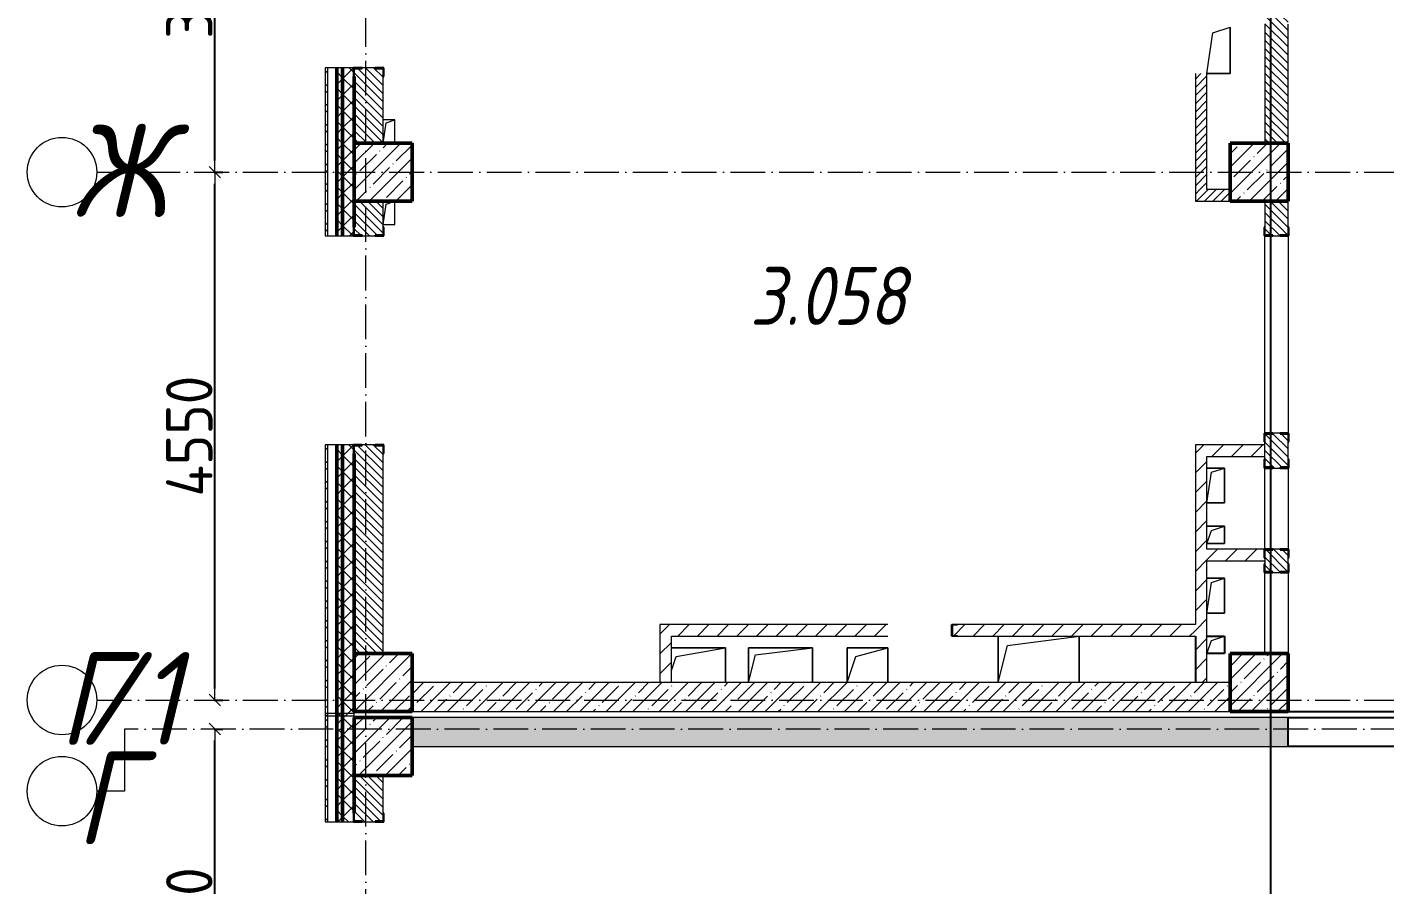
# Model space of a CAD drawing. Header units: millimetres. Extents: x -401725 to 250493, y 305116 to 802890.
# Drawn here: x 137160 to 148862, y 467054 to 474447 of the extents above; entities that cross this region are included whole.
import ezdxf

# ---------------------------------------------------------------- set-up
doc = ezdxf.new("R2010")
doc.units = ezdxf.units.MM
doc.linetypes.add('50_200_ШТРИХ_1Т_ш5_п1_п1_', pattern=[700, 500, -100, 0, -100])
for name, color, linetype, lineweight in [('A-____-____-DIMS', 7, 'Continuous', 9), ('A-FLOR-____-OTLN', 7, 'Continuous', 9), ('A-GENM-____-MCUT', 7, 'Continuous', 25), ('A-GENM-____-OTLN', 7, 'Continuous', 9), ('A-GENM-____-OTLN-1', 7, 'Continuous', 25), ('A-WALL-____-MCUT-1', 7, 'Continuous', 9), ('A-WALL-____-MCUT-2', 7, 'Continuous', 50), ('A-WALL-____-MCUT-3', 7, 'Continuous', 9), ('A-WALL-____-OTLN', 7, 'Continuous', 9), ('A-WALL-____-PATT-1', 7, 'Continuous', 9), ('A-WALL-FNSH-MCUT-1', 7, 'Continuous', 9), ('I-WALL-____-OTLN', 7, 'Continuous', 9), ('S-COLS-____-MCUT', 7, 'Continuous', 50), ('S-COLS-____-OTLN', 7, 'Continuous', 9), ('S-GRID-____-IDEN', 7, 'Continuous', 9), ('S-GRID-____-OTLN', 7, 'Continuous', 9), ('S-GRID-____-OTLN-1', 7, '50_200_ШТРИХ_1Т_ш5_п1_п1_', 9), ('Марки помещений', 7, 'Continuous', 9)]:
    doc.layers.add(name, color=color, linetype=linetype, lineweight=lineweight)
doc.styles.add('ISOCPEUR_I', font='isocpeui.ttf', dxfattribs={"width": 0.9, "height": 2.5})
doc.styles.add('ISOCPEUR_I_2', font='isocpeui.ttf', dxfattribs={"width": 0.85, "height": 2.3})
doc.styles.add('СПДС', font='isocpeur.ttf', dxfattribs={"width": 0.9})
doc.dimstyles.new('Размера А3', dxfattribs={"dimtxt": 200, "dimasz": 100, "dimexe": 70, "dimexo": 100, "dimgap": 20, "dimtad": 1, "dimdec": 0, "dimrnd": 10, "dimzin": 0, "dimdsep": 46, "dimtxsty": 'СПДС', "dimblk": 'ARROWHEAD_6', "dimcen": 1, "dimclrd": 256, "dimclre": 256, "dimclrt": 256, "dimazin": 0, "dimtfac": 1, "dimtdec": 0, "dimtmove": 2, "dimatfit": 3, "dimfxl": 1, "dimtolj": 1, "dimtzin": 0, "dimarcsym": 0})
pattern_1 = [(135, (142429.057, 459015.94), (-35.35534, -35.35534), [])]
pattern_2 = [(45, (142429.06, 459015.94), (-70.71068, 70.71068), []), (135, (142429.06, 459015.94), (-70.71068, -70.71068), [])]
pattern_3 = [(45, (142429.06, 459015.94), (-114.04925, 114.04925), []), (45, (142543.1, 459015.94), (-114.04925, 114.04925), [201.612, -40.322, 3.353, -36.97])]
pattern_4 = [(45, (142429.06, 459015.94), (-84.8528, 84.8528), [])]
pattern_5 = [(45, (142429.057, 459015.94), (-35.35534, 35.35534), [])]
pattern_6 = [(45, (142429.06, 459015.94), (-85.5366, 85.5366), []), (45, (142486.08, 459015.94), (-85.5366, 85.5366), [])]

# ---------------------------------------------------------------- blocks, each defined once
blk = doc.blocks.new('BSC_Колонна _Прямоугольная - 500х500-V47-АР1_План отверстий 3 этажа в осях 1-64_А-ГГ')
at = {"layer": 'S-COLS-____-OTLN'}
h = blk.add_hatch(dxfattribs=at)
h.set_pattern_fill('FP_84', color=256, style=0, pattern_type=2)
h.set_pattern_definition([(45, (2200, -9781.04), (-114.0493, 114.0493), []), (45, (2314.05, -9781.04), (-114.0493, 114.0493), [201.612, -40.322, 3.353, -36.97])])
h.paths.add_polyline_path([(-250, -250), (250, -250), (250, 250), (-250, 250)], flags=0)
at = {"layer": 'S-COLS-____-MCUT'}
for p, q in [((250, 250), (-250, 250)), ((-250, 250), (-250, -250)), ((250, -250), (250, 250)), ((-250, -250), (250, -250))]:
    blk.add_line(p, q, dxfattribs=at)
blk = doc.blocks.new('BSC_Колонна _Прямоугольная - 500х500-V48-АР1_План отверстий 3 этажа в осях 1-64_А-ГГ')
at = {"layer": 'S-COLS-____-OTLN'}
h = blk.add_hatch(dxfattribs=at)
h.set_pattern_fill('FP_85', color=256, style=0, pattern_type=2)
h.set_pattern_definition([(45, (-5350, -9781.04), (-114.0493, 114.0493), []), (45, (-5235.95, -9781.04), (-114.0493, 114.0493), [201.613, -40.323, 3.353, -36.97])])
h.paths.add_polyline_path([(-250, -250), (250, -250), (250, 250), (-250, 250)], flags=0)
at = {"layer": 'S-COLS-____-MCUT'}
for p, q in [((250, 250), (-250, 250)), ((-250, 250), (-250, -250)), ((250, -250), (250, 250)), ((-250, -250), (250, -250))]:
    blk.add_line(p, q, dxfattribs=at)
blk = doc.blocks.new('BSC_Колонна _Прямоугольная - 500х500-V119-АР1_План отверстий 3 этажа в осях 1-64_А-ГГ')
at = {"layer": 'S-COLS-____-OTLN'}
h = blk.add_hatch(dxfattribs=at)
h.set_pattern_fill('FP_142', color=256, style=0, pattern_type=2)
h.set_pattern_definition([(45, (2200, -14181.04), (-114.0493, 114.0493), []), (45, (2314.05, -14181.04), (-114.0493, 114.0493), [201.612, -40.322, 3.353, -36.97])])
h.paths.add_polyline_path([(-250, -250), (250, -250), (250, 250), (-250, 250)], flags=0)
at = {"layer": 'S-COLS-____-MCUT'}
for p, q in [((250, 250), (-250, 250)), ((-250, 250), (-250, -250)), ((250, -250), (250, 250)), ((-250, -250), (250, -250))]:
    blk.add_line(p, q, dxfattribs=at)
blk = doc.blocks.new('BSC_Колонна _Прямоугольная - 500х500-V156-АР1_План отверстий 3 этажа в осях 1-64_А-ГГ')
at = {"layer": 'S-COLS-____-OTLN'}
h = blk.add_hatch(dxfattribs=at)
h.set_pattern_fill('FP_179', color=256, style=0, pattern_type=2)
h.set_pattern_definition([(45, (2200, -9231.04), (-114.0493, 114.0493), []), (45, (2314.05, -9231.04), (-114.0493, 114.0493), [201.612, -40.322, 3.353, -36.97])])
h.paths.add_polyline_path([(-250, -250), (250, -250), (250, 250), (-250, 250), (-250, 103)], flags=0)
at = {"layer": 'S-COLS-____-MCUT'}
for p, q in [((250, 250), (-250, 250)), ((-250, 250), (-250, -250)), ((250, -250), (250, 250)), ((-250, -250), (250, -250))]:
    blk.add_line(p, q, dxfattribs=at)
blk = doc.blocks.new('Фахверк_СКБ_Уголок - 250_2700-27497298-АР1_План отверстий 3 этажа в осях 1-64_А-ГГ')
at = {"layer": 'A-GENM-____-MCUT'}
for p, q in [((200, 181), (125, 181)), ((125, 181), (125, 106)), ((131, 106), (131, 175)), ((131, 175), (200, 175)), ((200, 175), (200, 181)), ((125, 106), (131, 106)), ((131, -6), (125, -6)), ((125, -6), (125, -81)), ((125, -81), (200, -81)), ((131, -75), (131, -6)), ((200, -75), (131, -75)), ((200, -81), (200, -75))]:
    blk.add_line(p, q, dxfattribs=at)
blk = doc.blocks.new('Фахверк_СКБ_Уголок - 200_3550_зеркало-28264001-АР1_План отверстий 3 этажа в осях 1-64_А-ГГ')
at = {"layer": 'A-GENM-____-MCUT'}
for p, q in [((200, 156), (125, 156)), ((125, 156), (125, 81)), ((131, 81), (131, 150)), ((131, 150), (200, 150)), ((200, 150), (200, 156)), ((125, 81), (131, 81)), ((131, 19), (125, 19)), ((125, 19), (125, -56)), ((131, -50), (131, 19)), ((125, -56), (200, -56)), ((200, -50), (131, -50)), ((200, -56), (200, -50))]:
    blk.add_line(p, q, dxfattribs=at)
blk = doc.blocks.new('154_Фахверк_СКБ_Швеллер - Тип_100_3960-28494444-АР1_План отверстий 3 этажа в осях 1-64_А-ГГ')
at = {"layer": 'A-GENM-____-MCUT'}
for p, q in [((125, 50), (175, 50)), ((125, -50), (125, 50)), ((128, 47), (128, -47)), ((175, 47), (128, 47)), ((175, 50), (175, 47)), ((175, -50), (125, -50)), ((128, -47), (175, -47)), ((175, -47), (175, -50))]:
    blk.add_line(p, q, dxfattribs=at)
blk = doc.blocks.new('Фахверк_СКБ_Уголок - 200_3550-28267367-АР1_План отверстий 3 этажа в осях 1-64_А-ГГ')
at = {"layer": 'A-GENM-____-MCUT'}
for p, q in [((200, 156), (125, 156)), ((125, 156), (125, 81)), ((131, 81), (131, 150)), ((131, 150), (200, 150)), ((200, 150), (200, 156)), ((125, 81), (131, 81)), ((131, 19), (125, 19)), ((125, 19), (125, -56)), ((131, -50), (131, 19)), ((125, -56), (200, -56)), ((200, -50), (131, -50)), ((200, -56), (200, -50))]:
    blk.add_line(p, q, dxfattribs=at)
blk = doc.blocks.new('Стены 5 - Стены 4-30145060-АР1_План отверстий 3 этажа в осях 1-64_А-ГГ')
at = {"layer": 'A-WALL-____-MCUT-3'}
for p, q in [((-1844, 41030), (-1844, 41010)), ((-1594, 41030), (-1844, 41030)), ((-1844, 41010), (-1594, 41010)), ((-1594, 41010), (-1594, 41030))]:
    blk.add_line(p, q, dxfattribs=at)
blk = doc.blocks.new('AR_Отверстие прямоугольное _в плите_ - AR_Отверстие прямоугольное _в плите_-V168-АР1_План отверстий 3 этажа в осях 1-64_А-ГГ')
at = {"layer": 'A-GENM-____-OTLN'}
for p, q in [((75, 75), (-75, 75)), ((-75, -75), (-37, 37)), ((-37, 37), (75, 75)), ((75, -75), (75, 75)), ((-75, -75), (75, -75))]:
    blk.add_line(p, q, dxfattribs=at)
blk = doc.blocks.new('AR_Отверстие прямоугольное _в плите_ - AR_Отверстие прямоугольное _в плите_-V169-АР1_План отверстий 3 этажа в осях 1-64_А-ГГ')
at = {"layer": 'A-GENM-____-OTLN'}
for p, q in [((75, 150), (-75, 150)), ((-37, 113), (75, 150)), ((75, -150), (75, 150)), ((-75, -150), (-37, 113)), ((-75, -150), (75, -150))]:
    blk.add_line(p, q, dxfattribs=at)
blk = doc.blocks.new('AR_Отверстие прямоугольное _в плите_ - AR_Отверстие прямоугольное _в плите_-30229368-АР1_План отверстий 3 этажа в осях 1-64_А-ГГ')
at = {"layer": 'A-GENM-____-OTLN'}
for p, q in [((-100, -200), (-50, 150)), ((-50, 150), (100, 200)), ((100, -200), (100, 200)), ((-100, -200), (100, -200))]:
    blk.add_line(p, q, dxfattribs=at)
blk = doc.blocks.new('AR_Отверстие прямоугольное _в плите_ - AR_Отверстие прямоугольное _в плите_-V174-АР1_План отверстий 3 этажа в осях 1-64_А-ГГ')
at = {"layer": 'A-GENM-____-OTLN'}
for p, q in [((-50, -100), (-25, 75)), ((-25, 75), (50, 100)), ((50, -100), (50, 100)), ((-50, -100), (50, -100))]:
    blk.add_line(p, q, dxfattribs=at)
blk = doc.blocks.new('AR_Отверстие прямоугольное _в плите_ - AR_Отверстие прямоугольное _в плите_-V175-АР1_План отверстий 3 этажа в осях 1-64_А-ГГ')
at = {"layer": 'A-GENM-____-OTLN'}
for p, q in [((50, 100), (-50, 100)), ((-50, -100), (-25, 75)), ((-25, 75), (50, 100)), ((50, -100), (50, 100))]:
    blk.add_line(p, q, dxfattribs=at)
blk = doc.blocks.new('AR_Отверстие прямоугольное _в плите_ - AR_Отверстие прямоугольное _в плите_-V204-АР1_План отверстий 3 этажа в осях 1-64_А-ГГ')
at = {"layer": 'A-GENM-____-OTLN'}
for p, q in [((175, 150), (-175, 150)), ((-175, 150), (-175, -150)), ((-100, 75), (175, 150)), ((175, -150), (175, 150)), ((-175, -150), (-100, 75))]:
    blk.add_line(p, q, dxfattribs=at)
blk = doc.blocks.new('AR_Отверстие прямоугольное _в плите_ - AR_Отверстие прямоугольное _в плите_-30552525-АР1_План отверстий 3 этажа в осях 1-64_А-ГГ')
at = {"layer": 'A-GENM-____-OTLN'}
for p, q in [((-350, 200), (-350, -200)), ((-350, -200), (-270, 120)), ((-270, 120), (350, 200)), ((350, -200), (350, 200))]:
    blk.add_line(p, q, dxfattribs=at)
blk = doc.blocks.new('AR_Отверстие прямоугольное _в плите_ - AR_Отверстие прямоугольное _в плите_-30459267-АР1_План отверстий 3 этажа в осях 1-64_А-ГГ')
at = {"layer": 'A-GENM-____-OTLN'}
for p, q in [((250, 150), (-215, 150)), ((-175, 75), (250, 150)), ((250, -150), (250, 150)), ((-215, -45), (-175, 75))]:
    blk.add_line(p, q, dxfattribs=at)
blk = doc.blocks.new('AR_Отверстие прямоугольное _в плите_ - AR_Отверстие прямоугольное _в плите_-V212-АР1_План отверстий 3 этажа в осях 1-64_А-ГГ')
at = {"layer": 'A-GENM-____-OTLN'}
for p, q in [((275, 150), (-275, 150)), ((-275, 150), (-275, -150)), ((-215, 90), (275, 150)), ((275, -150), (275, 150)), ((-275, -150), (-215, 90))]:
    blk.add_line(p, q, dxfattribs=at)
blk = doc.blocks.new('Ось сетки - Круг_Ø6_00__ISO-2_5_0_9K_-25732049-АР1_План отверстий 3 этажа в осях 1-64_А-ГГ')
at = {"layer": 'S-GRID-____-IDEN'}
blk.add_circle((0, 0), 3, dxfattribs=at)
blk = doc.blocks.new('ARROWHEAD_6')
at = {"color": 0, "linetype": 'Continuous'}
for p, q in [((0, 0), (-1, 0)), ((-0.5, -0.5), (0.5, 0.5))]:
    blk.add_line(p, q, dxfattribs=at)
blk = doc.blocks.new('*D2555')
at = {"layer": 'A-____-____-DIMS', "lineweight": -2, "transparency": 16777216}
for p, q in [((138772, 468397), (138848, 468397)), ((138778, 465097), (138778, 468297)), ((138772, 464997), (138848, 464997))]:
    blk.add_line(p, q, dxfattribs=at)
at = {"layer": 'Defpoints', "color": 0, "transparency": 16777216}
for p in [(138672, 468397), (138778, 468397), (138672, 464997)]:
    blk.add_point(p, dxfattribs=at)
at = {"layer": 'A-____-____-DIMS', "lineweight": -2, "transparency": 16777216, "xscale": 100, "yscale": 100, "zscale": 100}
for p, rotation in [((138778, 468397), 90), ((138778, 464997), 270)]:
    blk.add_blockref('ARROWHEAD_6', p, dxfattribs=dict(at, rotation=rotation))
at = {"layer": 'A-____-____-DIMS', "transparency": 16777216, "insert": (138558, 466697), "char_height": 400, "attachment_point": 5, "rotation": 90, "style": 'СПДС'}
blk.add_mtext('\\A1;3400', dxfattribs=at)
blk = doc.blocks.new('*D2556')
at = {"layer": 'A-____-____-DIMS', "lineweight": -2, "transparency": 16777216}
for p, q in [((138772, 473197), (138848, 473197)), ((138778, 468747), (138778, 473097)), ((138772, 468647), (138848, 468647))]:
    blk.add_line(p, q, dxfattribs=at)
at = {"layer": 'Defpoints', "color": 0, "transparency": 16777216}
for p in [(138672, 473197), (138778, 473197), (138672, 468647)]:
    blk.add_point(p, dxfattribs=at)
at = {"layer": 'A-____-____-DIMS', "lineweight": -2, "transparency": 16777216, "xscale": 100, "yscale": 100, "zscale": 100}
for p, rotation in [((138778, 473197), 90), ((138778, 468647), 270)]:
    blk.add_blockref('ARROWHEAD_6', p, dxfattribs=dict(at, rotation=rotation))
at = {"layer": 'A-____-____-DIMS', "transparency": 16777216, "insert": (138558, 470922), "char_height": 400, "attachment_point": 5, "rotation": 90, "style": 'СПДС'}
blk.add_mtext('\\A1;4550', dxfattribs=at)
blk = doc.blocks.new('*D2557')
at = {"layer": 'A-____-____-DIMS', "lineweight": -2, "transparency": 16777216}
for p, q in [((138772, 476497), (138848, 476497)), ((138778, 473297), (138778, 476397)), ((138772, 473197), (138848, 473197))]:
    blk.add_line(p, q, dxfattribs=at)
at = {"layer": 'Defpoints', "color": 0, "transparency": 16777216}
for p in [(138672, 476497), (138778, 476497), (138672, 473197)]:
    blk.add_point(p, dxfattribs=at)
at = {"layer": 'A-____-____-DIMS', "lineweight": -2, "transparency": 16777216, "xscale": 100, "yscale": 100, "zscale": 100}
for p, rotation in [((138778, 476497), 90), ((138778, 473197), 270)]:
    blk.add_blockref('ARROWHEAD_6', p, dxfattribs=dict(at, rotation=rotation))
at = {"layer": 'A-____-____-DIMS', "transparency": 16777216, "insert": (138558, 474847), "char_height": 400, "attachment_point": 5, "rotation": 90, "style": 'СПДС'}
blk.add_mtext('\\A1;3300', dxfattribs=at)

msp = doc.modelspace()

# ---------------------------------------------------------------- hatches: boundary and pattern name
at = {"layer": 'A-WALL-____-PATT-1'}
h = msp.add_hatch(dxfattribs=at)
h.set_pattern_fill('FP_3', color=256, style=0, pattern_type=2)
h.set_pattern_definition(pattern_6)
h.paths.add_polyline_path([(139749.0567, 468531.983), (139749.0567, 470846.983), (139729.0567, 470846.983), (139729.0567, 468531.983)], flags=0)
h.paths.add_polyline_path([(139729.0567, 472646.983), (139749.0567, 472646.983), (139749.0567, 474096.983), (139729.0567, 474096.983), (139729.0567, 473510.4803)], flags=0)
h.paths.add_polyline_path([(139729.0567, 475896.983), (139749.0567, 475896.983), (139749.0567, 477096.983), (139729.0567, 477096.983), (139729.0567, 476950.6018)], flags=0)
h.paths.add_polyline_path([(139749.0567, 478896.983), (139749.0567, 480096.983), (139729.0567, 480096.983), (139729.0567, 478896.983)], flags=0)
h.paths.add_polyline_path([(139749.0567, 481896.983), (139749.0567, 483096.9934), (139729.0567, 483096.9934), (139729.0567, 481896.983)], flags=0)
h = msp.add_hatch(dxfattribs=at)
h.set_pattern_fill('FP_1', color=256, style=0, pattern_type=2)
h.set_pattern_definition(pattern_2)
h.paths.add_polyline_path([(139879.0567, 468531.983), (139879.0567, 470846.983), (139829.0567, 470846.983), (139829.0567, 468531.983)], flags=0)
h.paths.add_polyline_path([(139829.0567, 472646.983), (139879.0567, 472646.983), (139879.0567, 474096.983), (139829.0567, 474096.983), (139829.0567, 473510.4803)], flags=0)
h.paths.add_polyline_path([(139879.0567, 475896.983), (139879.0567, 477096.983), (139829.0567, 477096.983), (139829.0567, 475896.983)], flags=0)
h.paths.add_polyline_path([(139879.0567, 478896.983), (139879.0567, 480096.983), (139829.0567, 480096.983), (139829.0567, 478896.983)], flags=0)
h.paths.add_polyline_path([(139879.0567, 481896.983), (139879.0567, 483096.9934), (139829.0567, 483096.9934), (139829.0567, 481896.983)], flags=0)
h = msp.add_hatch(dxfattribs=at)
h.set_pattern_fill('FP_1', color=256, style=0, pattern_type=2)
h.set_pattern_definition(pattern_2)
h.paths.add_polyline_path([(139879.0567, 468531.983), (139979.0567, 468531.983), (139979.0567, 470771.983), (139973.0567, 470771.983), (139973.0567, 470846.983), (139879.0567, 470846.983), (139879.0567, 468546.983)], flags=0)
h.paths.add_polyline_path([(139973.0567, 472646.983), (139973.0567, 472721.983), (139979.0567, 472721.983), (139979.0567, 474021.983), (139973.0567, 474021.983), (139973.0567, 474096.983), (139879.0567, 474096.983), (139879.0567, 472646.983)], flags=0)
h.paths.add_polyline_path([(139973.0567, 475896.983), (139973.0567, 475971.983), (139979.0567, 475971.983), (139979.0567, 477021.983), (139973.0567, 477021.983), (139973.0567, 477096.983), (139879.0567, 477096.983), (139879.0567, 475896.983)], flags=0)
h.paths.add_polyline_path([(139973.0567, 478896.983), (139973.0567, 478971.983), (139979.0567, 478971.983), (139979.0567, 480021.983), (139973.0567, 480021.983), (139973.0567, 480096.983), (139879.0567, 480096.983), (139879.0567, 478896.983)], flags=0)
h.paths.add_polyline_path([(139973.0567, 481896.983), (139973.0567, 481971.983), (139979.0567, 481971.983), (139979.0567, 483021.983), (139973.0567, 483021.983), (139973.0567, 483096.983), (139879.0567, 483096.983), (139879.0567, 481896.983)], flags=0)
h = msp.add_hatch(dxfattribs=at)
h.set_pattern_fill('FP_6', color=256, style=0, pattern_type=2)
h.set_pattern_definition(pattern_1)
h.paths.add_polyline_path([(139979.0567, 473446.983), (140229.0567, 473446.983), (140229.0567, 474090.983), (140160.0567, 474090.983), (140160.0567, 474096.983), (140048.0567, 474096.983), (140048.0567, 474090.983), (139979.0567, 474090.983), (139979.0567, 473510.4803)], flags=0)
h.paths.add_polyline_path([(140160.0567, 475896.983), (140160.0567, 475902.983), (140229.0567, 475902.983), (140229.0567, 476246.983), (139979.0567, 476246.983), (139979.0567, 475902.983), (140048.0567, 475902.983), (140048.0567, 475896.983)], flags=0)
h = msp.add_hatch(dxfattribs=at)
h.set_pattern_fill('FP_6', color=256, style=0, pattern_type=2)
h.set_pattern_definition(pattern_1)
h.paths.add_polyline_path([(147829.0567, 473446.983), (148029.0567, 473446.983), (148027.9658, 474540.983), (147960.0567, 474540.983), (147960.0567, 474546.983), (147898.0567, 474546.983), (147898.0567, 474540.983), (147829.0567, 474540.983), (147829.0567, 473510.4803)], flags=0)
h.paths.add_polyline_path([(147898.0567, 475246.983), (147960.0567, 475246.983), (147960.0567, 475252.983), (148029.0567, 475252.983), (148029.0567, 475440.983), (147960.0567, 475440.983), (147960.0567, 475446.983), (147898.0567, 475446.983), (147898.0567, 475440.983), (147829.0567, 475440.983), (147829.0567, 475252.983), (147898.0567, 475252.983)], flags=0)
h.paths.add_polyline_path([(147898.0567, 476146.983), (147960.0567, 476146.983), (147960.0567, 476152.983), (148029.0567, 476152.983), (148029.0567, 476246.983), (147829.0567, 476246.983), (147829.0567, 476152.983), (147898.0567, 476152.983)], flags=0)
h = msp.add_hatch(dxfattribs=at)
h.set_pattern_fill('FP_5', color=256, style=0, pattern_type=2)
h.set_pattern_definition(pattern_5)
h.paths.add_polyline_path([(147229.0567, 473046.983), (147329.0567, 473046.983), (147329.0567, 474046.983), (147229.0567, 474046.983), (147229.0567, 473510.4803)], flags=0)
h = msp.add_hatch(dxfattribs=at)
h.set_pattern_fill('FP_5', color=256, style=0, pattern_type=2)
h.set_pattern_definition(pattern_5)
h.paths.add_polyline_path([(147529.0567, 472946.983), (147529.0567, 473046.983), (147229.0567, 473046.983), (147229.0567, 472946.983)], flags=0)
h = msp.add_hatch(dxfattribs=at)
h.set_pattern_fill('FP_6', color=256, style=0, pattern_type=2)
h.set_pattern_definition(pattern_1)
h.paths.add_polyline_path([(139979.0567, 469046.983), (140229.0567, 469046.983), (140228.2234, 470840.983), (140160.0567, 470840.983), (140160.0567, 470846.983), (140048.0567, 470846.983), (140048.0567, 470840.983), (139979.0567, 470840.983), (139979.0567, 470070.3588)], flags=0)
h.paths.add_polyline_path([(140160.0567, 472646.983), (140160.0567, 472652.983), (140229.0567, 472652.983), (140229.0567, 472946.983), (139979.0567, 472946.983), (139979.0567, 472652.983), (140048.0567, 472652.983), (140048.0567, 472646.983)], flags=0)
h = msp.add_hatch(dxfattribs=at)
h.set_pattern_fill('FP_6', color=256, style=0, pattern_type=2)
h.set_pattern_definition(pattern_1)
h.paths.add_polyline_path([(147960.0567, 469746.983), (147960.0567, 469752.983), (148029.0567, 469752.983), (148029.0567, 469940.983), (147960.0567, 469940.983), (147960.0567, 469946.983), (147898.0567, 469946.983), (147898.0567, 469940.983), (147829.0567, 469940.983), (147829.0567, 469752.983), (147898.0567, 469752.983), (147898.0567, 469746.983)], flags=0)
h.paths.add_polyline_path([(147898.0567, 470646.983), (147960.0567, 470646.983), (147960.0567, 470652.983), (148029.0567, 470652.983), (148029.0567, 470940.983), (147960.0567, 470940.983), (147960.0567, 470946.983), (147898.0567, 470946.983), (147898.0567, 470940.983), (147829.0567, 470940.983), (147829.0567, 470652.983), (147898.0567, 470652.983)], flags=0)
h.paths.add_polyline_path([(147898.0567, 472646.983), (147960.0567, 472646.983), (147960.0567, 472652.983), (148029.0567, 472652.983), (148029.0567, 472946.983), (147829.0567, 472946.983), (147829.0567, 472652.983), (147898.0567, 472652.983)], flags=0)
h = msp.add_hatch(dxfattribs=at)
h.set_pattern_fill('FP_4', color=256, style=0, pattern_type=2)
h.set_pattern_definition(pattern_4)
h.paths.add_polyline_path([(147329.0567, 468796.983), (147329.0567, 470846.983), (147229.0567, 470846.983), (147229.0567, 468796.983)], flags=0)
h = msp.add_hatch(dxfattribs=at)
h.set_pattern_fill('FP_4', color=256, style=0, pattern_type=2)
h.set_pattern_definition(pattern_4)
h.paths.add_polyline_path([(147829.0567, 470746.983), (147829.0567, 470846.983), (147329.0567, 470846.983), (147329.0567, 470746.983), (147717.7727, 470746.983)], flags=0)
h = msp.add_hatch(dxfattribs=at)
h.set_pattern_fill('FP_4', color=256, style=0, pattern_type=2)
h.set_pattern_definition(pattern_4)
h.paths.add_polyline_path([(147820.8828, 469846.983), (147829.0567, 469846.983), (147829.0567, 469871.983), (147823.0567, 469871.983), (147823.0567, 469946.983), (147329.0567, 469946.983), (147329.0567, 469846.983), (147717.7727, 469846.983)], flags=0)
h = msp.add_hatch(dxfattribs=at)
h.set_pattern_fill('FP_4', color=256, style=0, pattern_type=2)
h.set_pattern_definition(pattern_4)
h.paths.add_polyline_path([(142714.0567, 468796.983), (142714.0567, 469296.983), (142614.0567, 469296.983), (142614.0567, 468796.983)], flags=0)
h = msp.add_hatch(dxfattribs=at)
h.set_pattern_fill('FP_4', color=256, style=0, pattern_type=2)
h.set_pattern_definition(pattern_4)
h.paths.add_polyline_path([(147229.0567, 469196.983), (147229.0567, 469296.983), (145179.0567, 469296.983), (145179.0567, 469293.983), (145132.0567, 469293.983), (145132.0567, 469199.983), (145179.0567, 469199.983), (145179.0567, 469196.983), (145950.3084, 469196.983)], flags=0)
h.paths.add_polyline_path([(144579.0567, 469196.983), (144579.0567, 469296.983), (142714.0567, 469296.983), (142714.0567, 469196.983)], flags=0)
h = msp.add_hatch(dxfattribs=at)
h.set_pattern_fill('FP_38', color=256, style=0, pattern_type=2)
h.set_pattern_definition(pattern_3)
h.paths.add_polyline_path([(147529.0567, 468546.983), (147529.0567, 468796.983), (140479.0567, 468796.983), (140479.0567, 468546.983), (145950.3084, 468546.983)], flags=0)
h = msp.add_hatch(dxfattribs=at)
h.set_pattern_fill('FP_3', color=256, style=0, pattern_type=2)
h.set_pattern_definition(pattern_6)
h.paths.add_polyline_path([(139729.0567, 456846.983), (139749.0567, 456846.983), (139749.0567, 461246.983), (139729.0567, 461246.983), (139729.0567, 459749.9943)], flags=0)
h.paths.add_polyline_path([(139729.0567, 463046.983), (139749.0567, 463046.983), (139749.0567, 465796.983), (139729.0567, 465796.983), (139729.0567, 463190.1158)], flags=0)
h.paths.add_polyline_path([(139749.0567, 467596.983), (139749.0567, 468511.983), (139729.0567, 468511.983), (139729.0567, 467596.983)], flags=0)
h = msp.add_hatch(dxfattribs=at)
h.set_pattern_fill('FP_1', color=256, style=0, pattern_type=2)
h.set_pattern_definition(pattern_2)
h.paths.add_polyline_path([(139829.0567, 456946.983), (139879.0567, 456946.983), (139879.0567, 461246.983), (139829.0567, 461246.983), (139829.0567, 459749.9943)], flags=0)
h.paths.add_polyline_path([(139879.0567, 463046.983), (139879.0567, 465796.983), (139829.0567, 465796.983), (139829.0567, 463046.983)], flags=0)
h.paths.add_polyline_path([(139829.0567, 467596.983), (139879.0567, 467596.983), (139879.0567, 468531.983), (139829.0567, 468531.983), (139829.0567, 468350.298)], flags=0)
h = msp.add_hatch(dxfattribs=at)
h.set_pattern_fill('FP_1', color=256, style=0, pattern_type=2)
h.set_pattern_definition(pattern_2)
h.paths.add_polyline_path([(139879.0567, 456996.983), (139979.0567, 456996.983), (139979.0567, 461246.983), (139879.0567, 461246.983), (139879.0567, 459749.9943)], flags=0)
h.paths.add_polyline_path([(139979.0567, 463046.983), (139979.0567, 465721.983), (139973.0567, 465721.983), (139973.0567, 465796.983), (139879.0567, 465796.983), (139879.0567, 463046.983)], flags=0)
h.paths.add_polyline_path([(139973.0567, 467596.983), (139973.0567, 467671.983), (139979.0567, 467671.983), (139979.0567, 468531.983), (139879.0567, 468531.983), (139879.0567, 467596.983)], flags=0)
h = msp.add_hatch(dxfattribs=at)
h.set_pattern_fill('FP_38', color=256, style=0, pattern_type=2)
h.set_pattern_definition(pattern_3)
h.paths.add_polyline_path([(165392.4156, 468246.983), (165979.0567, 468246.983), (165979.0567, 468496.983), (161179.0567, 468496.983), (161179.0567, 468246.983), (163624.9513, 468246.983)], flags=0)
h.paths.add_polyline_path([(160029.0567, 468246.983), (160029.0567, 468496.983), (152029.0567, 468496.983), (152029.0567, 468246.983), (155634.3851, 468246.983), (155634.3851, 468292.7323), (155721.1217, 468292.7323), (155721.1217, 468246.983), (158322.5584, 468246.983)], flags=0)
h.paths.add_polyline_path([(148029.0567, 468246.983), (148029.0567, 468496.983), (140479.0567, 468496.983), (140479.0567, 468246.983), (147717.7727, 468246.983)], flags=0)
h = msp.add_hatch(dxfattribs=at)
h.set_pattern_fill('FP_6', color=256, style=0, pattern_type=2)
h.set_pattern_definition(pattern_1)
h.paths.add_polyline_path([(140048.0567, 465346.983), (140229.0567, 465346.983), (140229.0567, 465790.983), (140160.0567, 465790.983), (140160.0567, 465796.983), (140048.0567, 465796.983), (140048.0567, 465790.983), (139979.0567, 465790.983), (139979.0567, 465346.983)], flags=0)
h.paths.add_polyline_path([(140160.0567, 467596.983), (140160.0567, 467602.983), (140229.0567, 467602.983), (140229.0567, 467996.983), (139979.0567, 467996.983), (139979.0567, 467602.983), (140048.0567, 467602.983), (140048.0567, 467596.983)], flags=0)
at = {"layer": 'S-COLS-____-OTLN'}
h = msp.add_hatch(dxfattribs=at)
h.set_pattern_fill('FP_38', color=256, style=0, pattern_type=2)
h.set_pattern_definition(pattern_3)
h.paths.add_polyline_path([(147529.0567, 472946.983), (148029.0567, 472946.983), (148029.0567, 473446.983), (147529.0567, 473446.983)], flags=0)

# ---------------------------------------------------------------- linework, layer by layer
at = {"color": 251, "ltscale": 0.6, "true_color": 0x636466}
msp.add_line((147879.0567, 454533.3346), (147879.0567, 508896.9006), dxfattribs=at)
for p, q in [((147229.0567, 469196.983), (147229.0567, 468796.983)), ((147329.0567, 469196.9876), (147479.0567, 469196.9876)), ((147479.0567, 469196.9876), (147479.0567, 469046.9876)), ((147479.0567, 469046.9876), (147329.0567, 469046.9876)), ((148029.0567, 468546.983), (152029.0567, 468546.983)), ((148029.0567, 468246.983), (148029.0567, 468496.983)), ((148029.0567, 468496.983), (152029.0567, 468496.983)), ((152029.0567, 468246.983), (148029.0567, 468246.983))]:
    msp.add_line(p, q)
at = {"layer": 'A-FLOR-____-OTLN'}
for p, q in [((147529.0567, 474446.983), (147529.0567, 474046.983)), ((147529.0567, 474046.983), (147329.0567, 474046.983)), ((147329.0567, 470646.9876), (147479.0567, 470646.9876)), ((147479.0567, 470646.9876), (147479.0567, 470346.9876)), ((147479.0567, 470346.9876), (147329.0567, 470346.9876)), ((147329.0567, 470146.9876), (147479.0567, 470146.9876)), ((147479.0567, 470146.9876), (147479.0567, 469996.9876)), ((147479.0567, 469996.9876), (147329.0567, 469996.9876)), ((147329.0567, 469696.9876), (147479.0567, 469696.9876)), ((147479.0567, 469696.9876), (147479.0567, 469396.9876)), ((147479.0567, 469396.9876), (147329.0567, 469396.9876)), ((145529.0567, 468796.983), (145529.0567, 469196.983)), ((146229.0567, 469196.983), (146229.0567, 468796.983)), ((142714.0567, 469096.983), (143179.0567, 469096.983)), ((143179.0567, 469096.983), (143179.0567, 468796.983)), ((143379.0567, 469096.983), (143929.0567, 469096.983)), ((143379.0567, 468796.983), (143379.0567, 469096.983)), ((143929.0567, 469096.983), (143929.0567, 468796.983)), ((144229.0567, 469096.983), (144579.0567, 469096.983)), ((144229.0567, 468796.983), (144229.0567, 469096.983)), ((144579.0567, 469096.983), (144579.0567, 468796.983))]:
    msp.add_line(p, q, dxfattribs=at)
at = {"layer": 'A-WALL-____-MCUT-1'}
for p, q in [((147529.0567, 468796.983), (140479.0567, 468796.983)), ((140479.0567, 468546.983), (147529.0567, 468546.983)), ((148029.0567, 468496.983), (140479.0567, 468496.983)), ((140479.0567, 468246.983), (148029.0567, 468246.983))]:
    msp.add_line(p, q, dxfattribs=at)
at = {"layer": 'A-WALL-____-MCUT-2'}
for p, q in [((139829.0567, 472646.983), (139829.0567, 474096.983)), ((139879.0567, 472646.983), (139879.0567, 474096.983)), ((139979.0567, 473446.983), (139979.0567, 474021.983)), ((147829.0567, 473446.983), (148029.0567, 473446.983)), ((139979.0567, 472721.983), (139979.0567, 472946.983)), ((139829.0567, 467596.983), (139829.0567, 470846.983)), ((139879.0567, 467596.983), (139879.0567, 470846.983)), ((139979.0567, 469046.983), (139979.0567, 470771.983)), ((139979.0567, 467996.983), (139979.0567, 467671.983))]:
    msp.add_line(p, q, dxfattribs=at)
at = {"layer": 'A-WALL-____-MCUT-3'}
for p, q in [((147829.0567, 474471.983), (147829.0567, 473446.983)), ((148029.0567, 473446.983), (148029.0567, 474471.983)), ((139973.0567, 474096.983), (139749.0567, 474096.983)), ((139749.0567, 474096.983), (139749.0567, 472646.983)), ((140160.0567, 474096.983), (140048.0567, 474096.983)), ((140229.0567, 473446.983), (140229.0567, 474021.983)), ((140229.0567, 472721.983), (140229.0567, 472946.983)), ((148029.0567, 472946.983), (147829.0567, 472946.983)), ((147829.0567, 472946.983), (147829.0567, 472721.983)), ((148029.0567, 472721.983), (148029.0567, 472946.983)), ((139749.0567, 472646.983), (139973.0567, 472646.983)), ((140048.0567, 472646.983), (140160.0567, 472646.983)), ((147898.0567, 472646.983), (147960.0567, 472646.983)), ((147960.0567, 470946.983), (147898.0567, 470946.983)), ((139973.0567, 470846.983), (139749.0567, 470846.983)), ((139749.0567, 470846.983), (139749.0567, 467596.983)), ((140160.0567, 470846.983), (140048.0567, 470846.983)), ((147829.0567, 470721.983), (147829.0567, 470871.983)), ((148029.0567, 470721.983), (148029.0567, 470871.983)), ((140229.0567, 469046.983), (140229.0567, 470771.983)), ((147898.0567, 470646.983), (147960.0567, 470646.983)), ((147829.0567, 469871.983), (147829.0567, 469821.983)), ((147960.0567, 469946.983), (147898.0567, 469946.983)), ((148029.0567, 469821.983), (148029.0567, 469871.983)), ((147898.0567, 469746.983), (147960.0567, 469746.983)), ((139979.0567, 468496.983), (139979.0567, 468546.983)), ((140229.0567, 467671.983), (140229.0567, 467996.983)), ((139749.0567, 467596.983), (139973.0567, 467596.983)), ((140048.0567, 467596.983), (140160.0567, 467596.983))]:
    msp.add_line(p, q, dxfattribs=at)
at = {"layer": 'A-WALL-FNSH-MCUT-1'}
for p, q in [((139729.0567, 474096.983), (139729.0567, 472646.983)), ((139749.0567, 474096.983), (139729.0567, 474096.983)), ((147229.0567, 474046.983), (147229.0567, 472946.983)), ((147329.0567, 473046.983), (147329.0567, 474046.983)), ((147529.0567, 473046.983), (147329.0567, 473046.983)), ((147529.0567, 472946.983), (147529.0567, 473046.983)), ((147229.0567, 472946.983), (147529.0567, 472946.983)), ((139729.0567, 472646.983), (139749.0567, 472646.983)), ((139729.0567, 470846.983), (139729.0567, 468531.983)), ((139749.0567, 470846.983), (139729.0567, 470846.983)), ((147229.0567, 470846.983), (147229.0567, 469296.983)), ((147829.0567, 470846.983), (147229.0567, 470846.983)), ((147329.0567, 469946.983), (147329.0567, 470746.983)), ((147329.0567, 470746.983), (147829.0567, 470746.983)), ((147823.0567, 469946.983), (147329.0567, 469946.983)), ((147329.0567, 468796.983), (147329.0567, 469846.983)), ((147329.0567, 469846.983), (147829.0567, 469846.983)), ((144579.0567, 469296.983), (142614.0567, 469296.983)), ((142614.0567, 469296.983), (142614.0567, 468796.983)), ((147229.0567, 469296.983), (145179.0567, 469296.983)), ((142714.0567, 469196.983), (144579.0567, 469196.983)), ((142714.0567, 468796.983), (142714.0567, 469196.983)), ((145179.0567, 469196.983), (147229.0567, 469196.983)), ((139729.0567, 468531.983), (139749.0567, 468531.983)), ((139729.0567, 468511.983), (139729.0567, 467596.983)), ((139749.0567, 468511.983), (139729.0567, 468511.983)), ((139729.0567, 467596.983), (139749.0567, 467596.983))]:
    msp.add_line(p, q, dxfattribs=at)
at = {"layer": 'I-WALL-____-OTLN'}
for p, q in [((147829.0567, 470946.983), (147829.0567, 472646.983)), ((148029.0567, 472646.983), (148029.0567, 470946.983)), ((147829.0567, 469946.983), (147829.0567, 470646.983)), ((148029.0567, 470646.983), (148029.0567, 469946.983)), ((147829.0567, 469046.983), (147829.0567, 469746.983)), ((148029.0567, 469746.983), (148029.0567, 469046.983))]:
    msp.add_line(p, q, dxfattribs=at)
at = {"layer": 'S-COLS-____-MCUT'}
for p, q in [((147829.0567, 473446.983), (147529.0567, 473446.983)), ((147529.0567, 473446.983), (147529.0567, 472946.983)), ((148029.0567, 472946.983), (148029.0567, 473446.983)), ((147529.0567, 472946.983), (148029.0567, 472946.983))]:
    msp.add_line(p, q, dxfattribs=at)
at = {"layer": 'S-COLS-____-OTLN'}
msp.add_line((148029.0567, 473446.983), (147829.0567, 473446.983), dxfattribs=at)
at = {"layer": 'S-GRID-____-OTLN'}
for p, q in [((137999.201, 468396.983), (137999.201, 467861.3989)), ((137999.201, 467861.3989), (137760.2865, 467861.3989))]:
    msp.add_line(p, q, dxfattribs=at)
at = {"layer": 'S-GRID-____-OTLN-1', "color": 251, "ltscale": 0.6, "true_color": 0x636466}
for p, q in [((140079.0567, 454533.3346), (140079.0567, 508896.9006)), ((137760.2865, 473196.983), (169136.7959, 473196.983)), ((137760.2865, 468646.983), (166299.6574, 468646.983)), ((246503.4633, 468396.983), (137999.201, 468396.983))]:
    msp.add_line(p, q, dxfattribs=at)

# ---------------------------------------------------------------- block references
for name, p in [('AR_Отверстие прямоугольное _в плите_ - AR_Отверстие прямоугольное _в плите_-V168-АР1_План отверстий 3 этажа в осях 1-64_А-ГГ', (147404.0567, 469121.9876)), ('BSC_Колонна _Прямоугольная - 500х500-V48-АР1_План отверстий 3 этажа в осях 1-64_А-ГГ', (147779.0567, 468796.983))]:
    msp.add_blockref(name, p)
at = {"layer": 'A-GENM-____-OTLN'}
for name, p in [('AR_Отверстие прямоугольное _в плите_ - AR_Отверстие прямоугольное _в плите_-30229368-АР1_План отверстий 3 этажа в осях 1-64_А-ГГ', (147429.0567, 474246.983)), ('AR_Отверстие прямоугольное _в плите_ - AR_Отверстие прямоугольное _в плите_-V175-АР1_План отверстий 3 этажа в осях 1-64_А-ГГ', (140279.0567, 473546.983)), ('AR_Отверстие прямоугольное _в плите_ - AR_Отверстие прямоугольное _в плите_-V174-АР1_План отверстий 3 этажа в осях 1-64_А-ГГ', (140279.0567, 472846.983)), ('AR_Отверстие прямоугольное _в плите_ - AR_Отверстие прямоугольное _в плите_-V169-АР1_План отверстий 3 этажа в осях 1-64_А-ГГ', (147404.0567, 470496.9876)), ('AR_Отверстие прямоугольное _в плите_ - AR_Отверстие прямоугольное _в плите_-V168-АР1_План отверстий 3 этажа в осях 1-64_А-ГГ', (147404.0567, 470071.9876)), ('AR_Отверстие прямоугольное _в плите_ - AR_Отверстие прямоугольное _в плите_-V169-АР1_План отверстий 3 этажа в осях 1-64_А-ГГ', (147404.0567, 469546.9876)), ('AR_Отверстие прямоугольное _в плите_ - AR_Отверстие прямоугольное _в плите_-30552525-АР1_План отверстий 3 этажа в осях 1-64_А-ГГ', (145879.0567, 468996.983)), ('AR_Отверстие прямоугольное _в плите_ - AR_Отверстие прямоугольное _в плите_-30459267-АР1_План отверстий 3 этажа в осях 1-64_А-ГГ', (142929.0567, 468946.983)), ('AR_Отверстие прямоугольное _в плите_ - AR_Отверстие прямоугольное _в плите_-V212-АР1_План отверстий 3 этажа в осях 1-64_А-ГГ', (143654.0567, 468946.983)), ('AR_Отверстие прямоугольное _в плите_ - AR_Отверстие прямоугольное _в плите_-V204-АР1_План отверстий 3 этажа в осях 1-64_А-ГГ', (144404.0567, 468946.983))]:
    msp.add_blockref(name, p, dxfattribs=at)
at = {"layer": 'A-GENM-____-OTLN-1'}
for name, p, rotation in [('Фахверк_СКБ_Уголок - 250_2700-27497298-АР1_План отверстий 3 этажа в осях 1-64_А-ГГ', (140054.0567, 474221.983), 269.9999999999999), ('Фахверк_СКБ_Уголок - 250_2700-27497298-АР1_План отверстий 3 этажа в осях 1-64_А-ГГ', (140154.0567, 472521.983), 89.99999999999991), ('Фахверк_СКБ_Уголок - 200_3550-28267367-АР1_План отверстий 3 этажа в осях 1-64_А-ГГ', (147979.0567, 472521.983), 89.99999999999991), ('Фахверк_СКБ_Уголок - 200_3550-28267367-АР1_План отверстий 3 этажа в осях 1-64_А-ГГ', (147879.0567, 471071.983), 269.9999999999999), ('Фахверк_СКБ_Уголок - 250_2700-27497298-АР1_План отверстий 3 этажа в осях 1-64_А-ГГ', (140054.0567, 470971.983), 269.9999999999999), ('Фахверк_СКБ_Уголок - 200_3550_зеркало-28264001-АР1_План отверстий 3 этажа в осях 1-64_А-ГГ', (147979.0567, 470521.983), 89.99999999999991), ('Фахверк_СКБ_Уголок - 200_3550_зеркало-28264001-АР1_План отверстий 3 этажа в осях 1-64_А-ГГ', (147879.0567, 470071.983), 269.9999999999999), ('Фахверк_СКБ_Уголок - 200_3550_зеркало-28264001-АР1_План отверстий 3 этажа в осях 1-64_А-ГГ', (147979.0567, 469621.983), 89.99999999999991), ('Фахверк_СКБ_Уголок - 250_2700-27497298-АР1_План отверстий 3 этажа в осях 1-64_А-ГГ', (140154.0567, 467471.983), 89.99999999999991)]:
    msp.add_blockref(name, p, dxfattribs=dict(at, rotation=rotation))
msp.add_blockref('154_Фахверк_СКБ_Швеллер - Тип_100_3960-28494444-АР1_План отверстий 3 этажа в осях 1-64_А-ГГ', (145004.0567, 469246.983), dxfattribs=at)
at = {"layer": 'A-WALL-____-OTLN'}
msp.add_blockref('Стены 5 - Стены 4-30145060-АР1_План отверстий 3 этажа в осях 1-64_А-ГГ', (141572.5685, 427501.7409), dxfattribs=at)
at = {"layer": 'S-COLS-____-OTLN'}
for name, p in [('BSC_Колонна _Прямоугольная - 500х500-V119-АР1_План отверстий 3 этажа в осях 1-64_А-ГГ', (140229.0567, 473196.983)), ('BSC_Колонна _Прямоугольная - 500х500-V47-АР1_План отверстий 3 этажа в осях 1-64_А-ГГ', (140229.0567, 468796.983)), ('BSC_Колонна _Прямоугольная - 500х500-V156-АР1_План отверстий 3 этажа в осях 1-64_А-ГГ', (140229.0567, 468246.983))]:
    msp.add_blockref(name, p, dxfattribs=at)
at = {"layer": 'S-GRID-____-IDEN', "xscale": 99.99999999999993, "yscale": 99.99999999999993, "zscale": 99.99999999999993}
for p, rotation in [((137460.2865, 473196.983), 269.9999999999996), ((137460.2865, 468646.983), 269.9999999999996), ((137460.2865, 467861.3989), 89.99999999999982)]:
    msp.add_blockref('Ось сетки - Круг_Ø6_00__ISO-2_5_0_9K_-25732049-АР1_План отверстий 3 этажа в осях 1-64_А-ГГ', p, dxfattribs=dict(at, rotation=rotation))

# ---------------------------------------------------------------- texts
at = {"layer": 'S-GRID-____-IDEN', "char_height": 800, "attachment_point": 1, "style": 'ISOCPEUR_I'}
for s, insert, width in [('\\fISOCPEUR|b0|i1|c204|p34|;\\W.9;Ж', (137540.1222, 473610.8691), 281.392312), ('\\fISOCPEUR|b0|i1|c204|p34|;\\W.9;Г', (137430.3222, 469060.8691), 202.02525), ('/1', (137597.0097, 469060.8691), 346.329), ('\\fISOCPEUR|b0|i1|c204|p34|;\\W.9;Г', (137578.1312, 468204.7284), 202.02525)]:
    msp.add_mtext(s, dxfattribs=dict(at, insert=insert, width=width))
at = {"layer": 'Марки помещений', "insert": (143389.6307, 472380.8477), "char_height": 500, "width": 785.65375, "attachment_point": 1, "style": 'ISOCPEUR_I_2'}
msp.add_mtext('3.058', dxfattribs=at)

# ---------------------------------------------------------------- dimensions: what is measured, and where the dimension line sits
at = {"layer": 'A-____-____-DIMS'}
for base, p1, p2, picture, middle in [((138777.6611, 476496.983), (138671.5951, 473196.983), (138671.5951, 476496.983), '*D2557', (138557.6611, 474846.983)), ((138777.6611, 473196.983), (138671.5951, 468646.983), (138671.5951, 473196.983), '*D2556', (138557.6611, 470921.983)), ((138777.6611, 468396.983), (138671.5951, 464996.983), (138671.5951, 468396.983), '*D2555', (138557.6611, 466696.983))]:
    dim = msp.add_linear_dim(base=base, p1=p1, p2=p2, angle=90, dimstyle='Размера А3', override={"dimtxt": 400}, dxfattribs=at)
    dim.commit()
    dim.dimension.update_dxf_attribs({"geometry": picture, "text_midpoint": middle})

doc.saveas('drawing.dxf')
